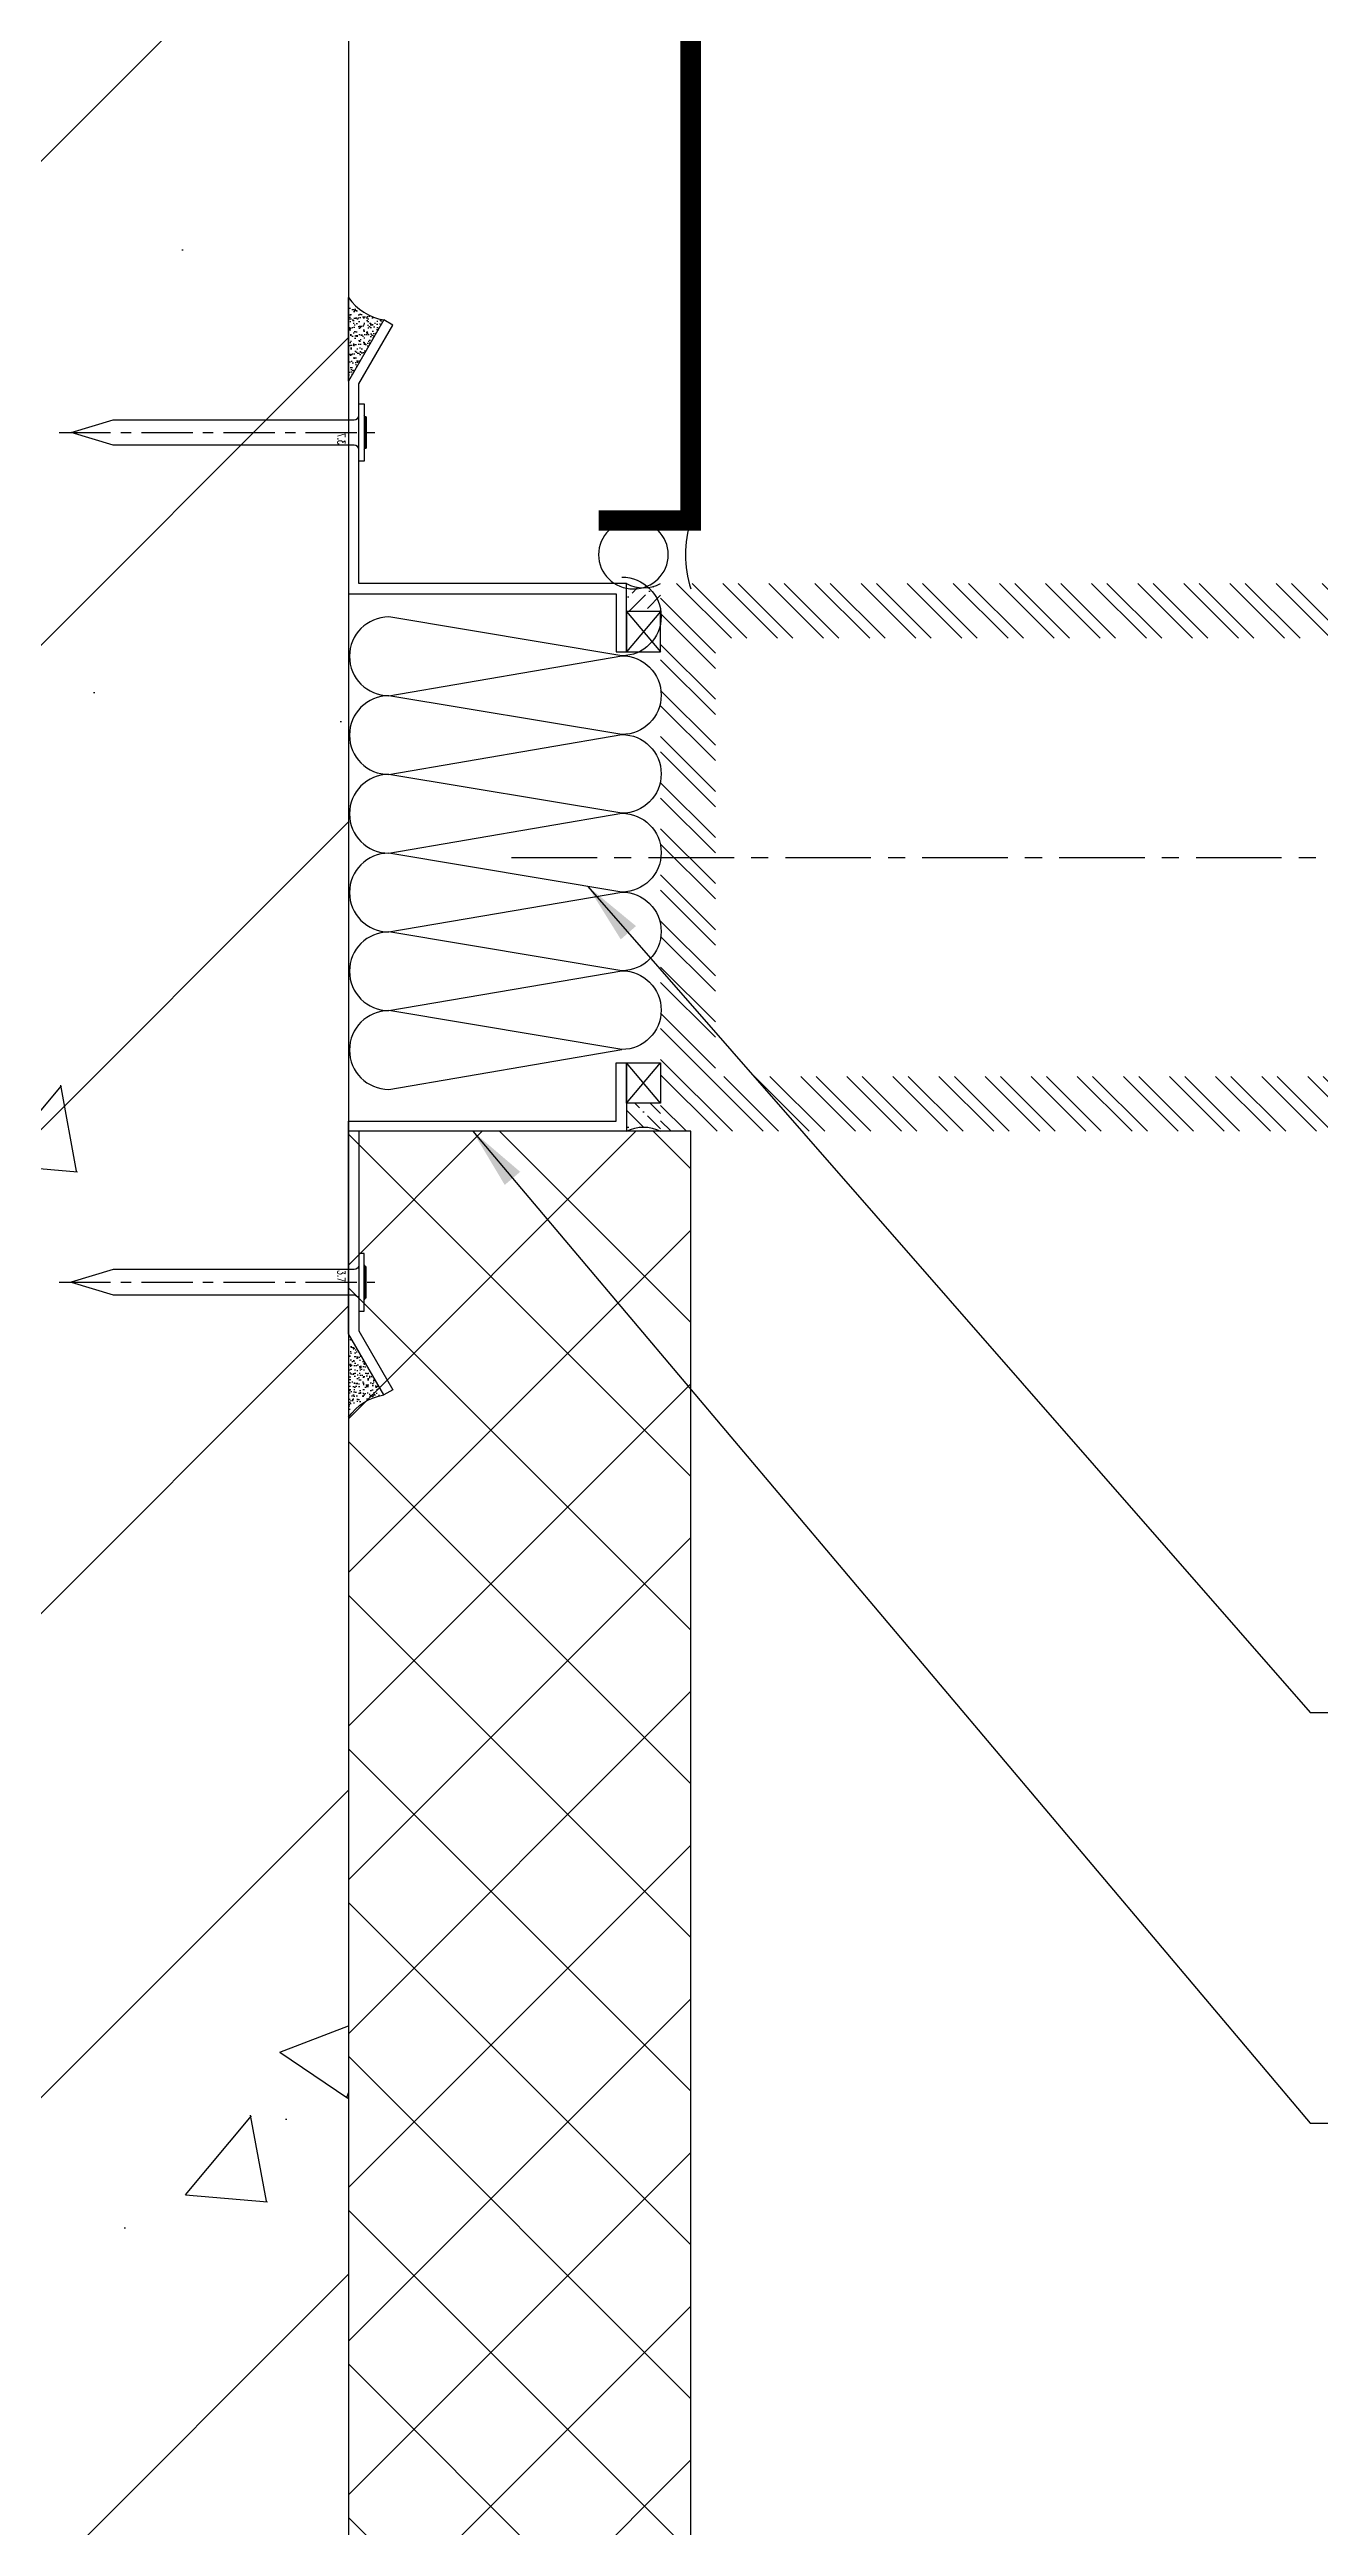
# Model space of a CAD drawing. Extents: x -160106 to 966792, y -663931 to 1550022.
# Drawn here: x -70159.9 to -69974.4, y -98480.4 to -98118.6 of the extents above; entities that cross this region are included whole.
import ezdxf
from ezdxf.enums import TextEntityAlignment as Align
from ezdxf.xclip import XClip

# ---------------------------------------------------------------- set-up
doc = ezdxf.new("R2010")
doc.units = 0
for name, pattern in [('CENTER', [2, 1.25, -0.25, 0.25, -0.25]), ('ZN-CENTER', [2, 1.25, -0.25, 0.25, -0.25]), ('ZN-DASH', [0.35, 0.25, -0.1])]:
    doc.linetypes.add(name, pattern=pattern)
for name, color, linetype in [('!ZN1-填充-8', 8, 'Continuous'), ('!ZN2-WALL-5', 5, 'Continuous'), ('!ZN4-辅助材料-1', 1, 'Continuous'), ('!ZN4-配件-11', 11, 'Continuous'), ('!ZN5-铝材断面-6', 6, 'Continuous'), ('A_Hatch', 8, 'Continuous'), ('DIM', 173, 'Continuous'), ('Fill', 8, 'Continuous'), ('ZX', 240, 'CENTER')]:
    doc.layers.add(name, color=color, linetype=linetype)
doc.styles.add('DHTEXT-1', font='ROMANS.shx', dxfattribs={"width": 0.7, "bigfont": 'CHINESE.shx'})
doc.dimstyles.new('ZN6', dxfattribs={"dimscale": 6, "dimtxt": 2.5, "dimasz": 1.5, "dimexe": 1, "dimexo": 2, "dimgap": 0.9, "dimtad": 1, "dimdec": 0, "dimdsep": 46, "dimtxsty": 'DHTEXT-1', "dimblk": 'ARCHTICK', "dimcen": 2.5, "dimclrd": 173, "dimclre": 173, "dimclrt": 7, "dimazin": 2, "dimtfac": 1, "dimtdec": 1, "dimtix": 1, "dimtmove": 2, "dimatfit": 3, "dimfxl": 0, "dimtolj": 1, "dimtzin": 0, "dimarcsym": 0})

# ---------------------------------------------------------------- blocks, each defined once
blk = doc.blocks.new('20250822084406')
at = {"layer": 'A_Hatch'}
h = blk.add_hatch(dxfattribs=at)
h.set_pattern_fill('ANSI32', color=256)
h.set_pattern_definition([(45, (-40, -1.070438884198666e-07), (-3.367596045400933, 3.367596045400933), []), (45, (-37.75493500000448, -1.070438884198666e-07), (-3.367596045400933, 3.367596045400933), [])])
h.paths.add_polyline_path([(40.00036843476119, 200.0000000791042), (-39.99963156523881, 199.9999998650164), (-40, -1.070438884198666e-07), (40, 1.070438884198666e-07)])
h.paths.add_polyline_path([(-31.99998526259151, 7.999999914376531), (-31.9996463026182, 191.9999998864369), (32.00035369735269, 192.0000000576983), (32.00001473737939, 8.000000085638021)], flags=16)
blk = doc.blocks.new('*U2373')
at = {"linetype": 'ByBlock', "ltscale": 10}
for p, q in [((-0.7999999999997556, 4.200000000000042), (-0.7999999999997556, -4.20000000000147)), ((-1.335820343228988e-12, 4.200000000000042), (-0.7999999999997556, 4.200000000000042)), ((1.335820343228988e-12, -4.199999999999935), (-1.335820343228988e-12, 4.200000000000042)), ((-1.099999999999767, 2.281819537641123), (-1.099999999999767, -2.281819537642608)), ((-0.9499999999997897, 2.326965969312877), (-0.9499999999997897, -2.326965969314362)), ((-0.7999999999997556, -4.20000000000147), (1.335820343228988e-12, -4.199999999999935))]:
    blk.add_line(p, q, dxfattribs=at)
at = {"color": 0, "linetype": 'ZN-CENTER', "ltscale": 6}
blk.add_line((43.75691669705304, 4.925789506012574e-14), (-2.334210881697629, 5.329070518200751e-14), dxfattribs=at)
at = {"linetype": 'ByBlock', "ltscale": 10}
blk.add_lwpolyline([(0, -2.522000000000165, -0.414213562373095), (0.6719999999999402, -1.849999999999969), (35.87027027027045, -1.849999999999973), (42, 4.925789506012574e-14), (35.87027027027045, 1.850000000000072), (0.6719999999999402, 1.850000000000076, -0.414213562373095), (0, 2.521999999999476)], format="xyb", dxfattribs=at)
for centre, start, end in [((-1.117211323007012, 2.610766877386478), 272.9951230191359, 344.3665125859252), ((-1.117211323007012, -2.610766877387963), 15.63348741407401, 87.00487698086415)]:
    blk.add_arc(centre, 0.329397301089755, start, end, dxfattribs=at)
at = {"layer": 'Defpoints', "color": 0, "ltscale": 10, "style": 'DHTEXT-1', "width": 0.7}
blk.add_text('3.7', height=1.125, rotation=90, dxfattribs=at).set_placement((3.092591720855712, -0.9336714974895588), align=Align.CENTER)
blk = doc.blocks.new('*U2076')
at = {"layer": '!ZN1-填充-8'}
h = blk.add_hatch(dxfattribs=at)
h.set_pattern_fill('AR-SAND', color=256, scale=0.5, angle=180, style=0)
h.set_pattern_definition([(217.5, (-3496.63743785773, 21478.81138280567), (0.03149667905480396, -0.9634118845065793), [0, -0.76, 0, -0.85, 0, -0.8125]), (187.5, (-3496.63743785773, 21478.81138280567), (-0.8848883526338638, -1.41107303261487), [0, -0.4099999999999999, 0, -0.6849999999999999, 0, -0.2625]), (147.4999999999999, (-3496.022437857725, 21478.81138280567), (-1.557070930875748, -0.002829526768482058), [0, -0.2499999999999997, 0, -0.8999999999999989, 0, -1.174999999999998]), (137.5, (-3496.022437857725, 21478.81138280567), (-1.503063302286147, -0.4388377824671244), [0, -0.125, 0, -0.59, 0, -0.675])])
edge = h.paths.add_edge_path()
edge.add_line((8.185452315956354e-12, 42.30838718621089), (2.273736754432321e-11, 31.06128499305487))
edge.add_line((2.273736754432321e-11, 31.06128499305487), (5.160769515497122, 39.99999999999272))
edge.add_ellipse((6.64013668665666, 50.23041967866448), major_axis=(-7.309241206491248, 7.309241206491246), ratio=0.9999999999978988, start_angle=95.03073259713369, end_angle=126.77179443822749, ccw=False)
at = {"layer": '!ZN1-填充-8', "ltscale": 0.1}
h = blk.add_hatch(dxfattribs=at)
h.set_pattern_fill('ANSI36', color=256, style=0)
h.set_pattern_definition([(45, (-3527.471079367213, 21478.81138280566), (0.8418990113502336, 3.086963041617522), [3.96875, -0.79375, 0, -0.79375])])
edge = h.paths.add_edge_path()
edge.add_line((40.59828778315438, 1.500000000013059), (40.59828778315529, -2.598842320757868))
edge.add_line((40.59828778315529, -2.598842320757869), (45.59828778315529, -2.598842320757869))
edge.add_line((45.59828778315529, -2.598842320757869), (45.59828778315529, 1.500000000016697))
edge.add_arc((43.0982877831521, 6.26778108762879), 5.383468816610241, 242.3295984684391, 297.670401531626, ccw=False)
at = {"layer": '!ZN4-辅助材料-1', "ltscale": 4}
blk.add_lwpolyline([(5.160769515494394, 39.99999999999272), (3.456079866737127e-11, 31.06128499305487), (3.456079866737127e-11, 31.06128499305487), (1.2732925824821e-11, 43.26778185682633, 0.1983726770642686), (5.16076951550167, 39.99999999999272)], format="xyb", dxfattribs=at)
at = {"layer": '!ZN4-辅助材料-1'}
blk.add_lwpolyline([(40.59828778315529, -2.598842320757869), (40.59828778315529, -8.49999999998694), (45.59828778315529, -8.49999999998694), (45.59828778315529, -2.598842320757869)], close=True, dxfattribs=at)
at = {"layer": '!ZN4-辅助材料-1', "color": 8}
for points in [[(40.59828778315529, -2.598842320757869), (45.59828778315529, -8.49999999998694)], [(45.59828778315529, -2.598842320757869), (40.59828778315529, -8.49999999998694)]]:
    blk.add_lwpolyline(points, dxfattribs=at)
at = {"layer": '!ZN4-辅助材料-1', "color": 1, "ltscale": 0.1}
blk.add_arc((43.0982877831521, 6.26778108762879), 5.383468816610241, 242.3295984684387, 297.6704015316304, dxfattribs=at)
at = {"ltscale": 20}
blk.add_lwpolyline([(40.59828778315438, -8.49999999998694), (40.59828778315438, 1.500000000013059), (1.5, 1.500000000029104), (1.500000000034561, 30.65936120440892), (6.459807621177333, 39.25), (5.160769515494394, 39.99999999999272), (3.456079866737127e-11, 31.06128499305487), (0, 0), (39.09828778315438, 9.421352586969078e-12), (39.09828778315438, -8.49999999998694)], close=True, dxfattribs=at)
at = {"layer": '!ZN4-配件-11', "color": 1, "extrusion": (0, 0, -1), "zscale": -1}
blk.add_blockref('*U2373', (-1.500000000033197, 23.56136798580701), dxfattribs=at)
blk = doc.blocks.new('室内胶缝示意')
at = {"ltscale": 0.1}
blk.add_arc((-4.999999999869033, 15.57612454575161), 16.35896255462005, 252.2031562995401, 287.7968437004599, dxfattribs=at)
at = {"ltscale": 0.1, "extrusion": (0, 0, -1)}
blk.add_ellipse((-4.990384680597344, -8.375798344054544), major_axis=(-3.911665190393874e-10, 5.092968818538793), ratio=0.981745653301395, dxfattribs=at)
blk = doc.blocks.new('20250826160552')
at = {"layer": '!ZN1-填充-8', "ltscale": 20}
h = blk.add_hatch(dxfattribs=at)
h.set_pattern_fill('钢筋混凝土', color=256, scale=20)
h.set_pattern_definition([(45, (60917.96084280452, 61794.19322234509), (-35.35533905932738, 35.35533905932738), []), (49.99999999999999, (60917.96084280452, 61794.19322234509), (143.4520365201507, -12.55042699651902), [15, -165]), (355, (60917.96084280452, 61794.19322234509), (-27.7502667226, 150.4384267400024), [12, -132]), (100.4514, (60929.91517880452, 61793.14735434508), (115.7018763428043, 137.8879084121907), [12.748038, -140.2284224]), (46.18420000000001, (60917.96084280452, 61834.19322234509), (213.4482097251289, -33.10380286580362), [22.5, -247.5]), (96.6356, (60935.74819180452, 61831.43456094508), (186.9325411097407, 194.8235741800883), [19.1220576, -210.3426]), (351.1842, (60917.96084280452, 61834.19322234509), (186.9323890267254, 194.8237201850649), [18, -198]), (21, (60937.96084280452, 61824.19322234509), (119.3814104236923, -80.52377813306776), [15, -165]), (326.0000000000001, (60937.96084280452, 61824.19322234509), (48.66306638431634, 145.0300090093706), [12, -132]), (71.4514, (60947.90928940452, 61817.48290114509), (168.044525716298, 64.50609934199048), [12.748038, -140.2284224]), (37.50000000000001, (60917.96084280452, 61794.19322234509), (2.431971063458134, 66.5787707662623), [0, -130.4, 0, -134, 0, -132.5]), (7.499999999999999, (60917.96084280452, 61794.19322234509), (52.61390748842972, 78.88234237647205), [0, -76.39999999999999, 0, -127.4, 0, -50.5]), (327.5, (60873.36084280452, 61794.19322234509), (106.7644872344818, -4.510974346875951), [0, -50, 0, -156, 0, -207]), (317.5, (60853.36084280452, 61794.19322234509), (116.6372338684772, 20.02099646646354), [0, -65, 0, -103.6, 0, -147])])
h.paths.add_polyline_path([(-900.0000000305008, 300.0000152807916), (-300.0000000706641, 300.0000028513896), (-299.9999999889405, 1099.999998020969), (-900.0000000514556, 1100.000010450371)])
at = {"layer": '!ZN1-填充-8'}
h = blk.add_hatch(dxfattribs=at)
h.set_pattern_fill('ANSI37', color=256, scale=10, style=0)
h.set_pattern_definition([(45, (-6672.396611912656, -121.1434019251028), (-11.22532015133644, 11.22532015133644), []), (135, (-6672.396611912656, -121.1434019251028), (-11.22532015133644, -11.22532015133644), [])])
h.paths.add_polyline_path([(-3716.499968959164, 300.0000152601715), (-3716.499968959164, 250.0000152810971), (-250.0000010029325, 250.0000152810971), (-250.0000010029325, 700.0000004361791), (-300.0000000298023, 700.0000004361791), (-300.0000000298023, 300.0000152807916)])
blk.add_line((-249.9999922447751, 700.0000004361791), (-300.0000000298023, 700.0000004361791), dxfattribs=at)
blk.add_lwpolyline([(-3716.499968959164, 250.0000152810971), (-250.0000010029325, 250.0000152810971), (-249.9999922447751, 700.0000004361791)], dxfattribs=at)
at = {"layer": '!ZN2-WALL-5'}
blk.add_lwpolyline([(-300.0000000298023, 300.0000152807916), (-900.0000000305008, 300.0000152807916), (-900.0000000305008, 1100.000010450371), (-300.0000000298023, 1100.000010450371)], close=True, dxfattribs=at)
at = {"color": 4, "linetype": 'ZN-DASH', "ltscale": 30, "const_width": 3}
for points in [[(-3800.120127210437, 530.0000152599532), (-930.000000051019, 530.0000152603025), (-930.000000029424, 1130.000010450371), (-250.0000000298023, 1130.000010450371), (-250.0000000298023, 830.3971741168061)], [(-263.4687671923894, 789.2144343920227), (-250.0000000298023, 789.2144343920227), (-250.0000000298023, 1130.000010450371)]]:
    blk.add_lwpolyline(points, dxfattribs=at)
at = {"layer": 'Fill'}
blk.add_lwpolyline([(-260.0734773243457, 780.9452977887413, -1), (-260.0734773243457, 769.4452977887413), (-294.1040676965495, 775.1170628507825, 1), (-294.1040676965495, 763.6170628507825), (-260.0734773243457, 769.4452977887413, -1), (-260.0734773243457, 757.9452977887413), (-294.1040676965495, 763.6170628507825, 1), (-294.1040676965495, 752.1170628507825), (-260.0734773243457, 757.9452977887413, -1), (-260.0734773243457, 746.4452977887413), (-294.1040676965495, 752.1170628507825, 1), (-294.1040676965495, 740.6170628507825), (-260.0734773243457, 746.4452977887413, -1), (-260.0734773243457, 734.9452977887413), (-294.1040676965495, 740.6170628507825, 1), (-294.1040676965495, 729.1170628507825), (-260.0734773243457, 734.9452977887413, -1), (-260.0734773243457, 723.4452977887413), (-294.1040676965495, 729.1170628507825, 1), (-294.1040676965495, 717.6170628507825), (-260.0734773243457, 723.4452977887413, -1), (-260.0734773243457, 711.9452977887413), (-294.1040676965495, 717.6170628507825, 1), (-294.1040676965495, 706.1170628507825), (-260.0734773243457, 711.9452977887413)], format="xyb", dxfattribs=at)
at = {"layer": 'ZX', "ltscale": 10}
blk.add_line((-276.1794682529726, 739.9997058308654), (-0.04092509907786734, 739.9996972777735), dxfattribs=at)
at = {"layer": '!ZN5-铝材断面-6', "ltscale": 100, "rotation": 90}
blk.add_blockref('20250822084406', (-54.40171218320029, 739.9996401101525), dxfattribs=at)
blk.add_blockref('*U2076', (-299.9999907169695, 778.5000085031352))
at = {"rotation": 270}
blk.add_blockref('室内胶缝示意', (-250.0000000298023, 779.2144343922846), dxfattribs=at)
at = {"xscale": -1, "rotation": 179.9999964506582}
blk.add_blockref('*U2076', (-299.9999997384439, 701.5000113696442), dxfattribs=at)
blk = doc.blocks.new('_ArchTick')
at = {"color": 0, "linetype": 'ByBlock', "const_width": 0.4}
blk.add_lwpolyline([(-0.5, -0.5), (0.5, 0.5)], dxfattribs=at)

msp = doc.modelspace()

# ---------------------------------------------------------------- block references
at = {"ltscale": 30}
ref = msp.add_blockref('20250826160552', (-69816.24123606086, -98976.58642658664), dxfattribs=at)
XClip(ref).set_block_clipping_path([(-1568.6831946931925, -191.5887051828904), (78.39190539997071, 1382.7360350911476)])

# ---------------------------------------------------------------- next in the draw order: leaders
at = {"layer": 'DIM'}
for points in [[(-70081.27234100796, -98240.81485752744), (-69975.77411931287, -98361.46605988382), (-69594.61621060409, -98361.46605988382)], [(-70098.09046820179, -98276.58642615046), (-69975.77411931287, -98421.46605988382), (-69594.61621060409, -98421.46605988382)]]:
    msp.add_leader(points, dimstyle='ZN6', dxfattribs=at)

doc.saveas('drawing.dxf')
